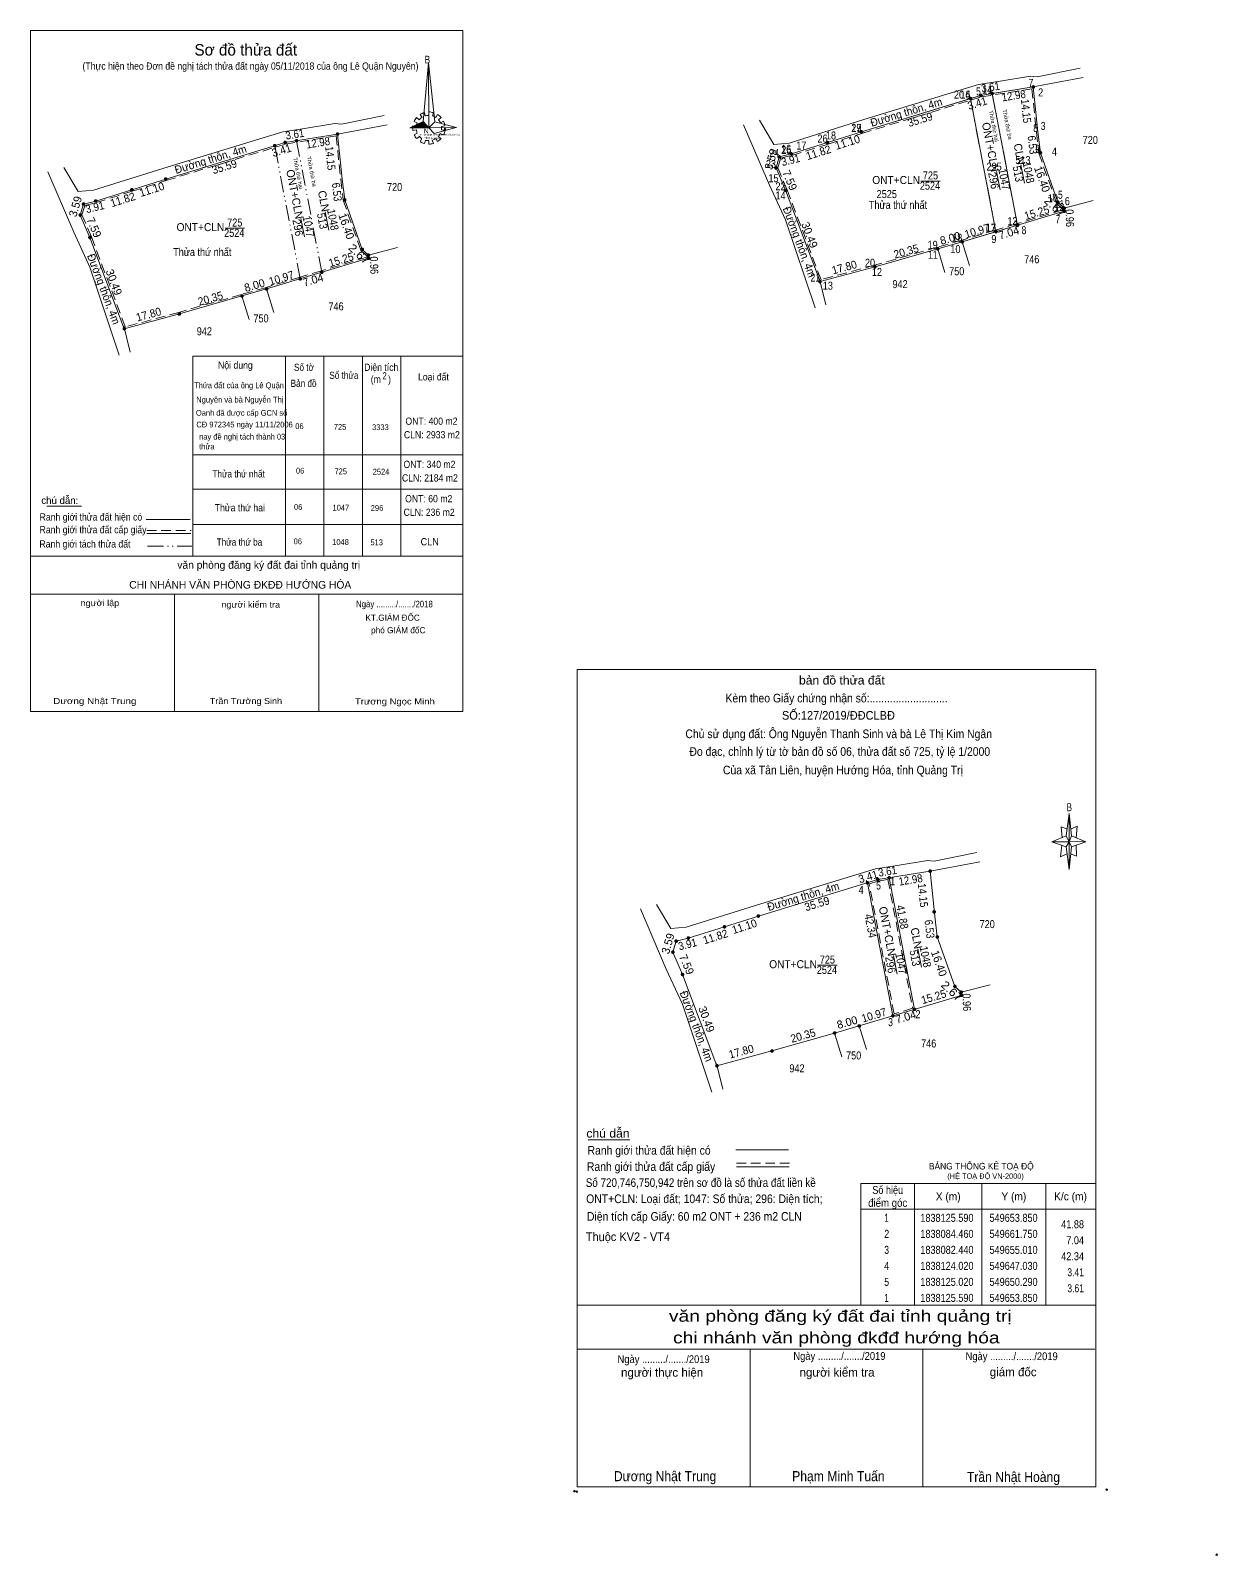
# Model space of a CAD drawing. Header units: metres. Extents: x 549354 to 550092, y 1837643 to 1838145.
# Drawn here: x 549353.5 to 549724.2, y 1837668.9 to 1838145.3 of the extents above; entities that cross this region are included whole.
import ezdxf
from ezdxf.enums import TextEntityAlignment as Align

# ---------------------------------------------------------------- set-up
doc = ezdxf.new("R2010")
doc.units = ezdxf.units.M
doc.header["$PDMODE"] = 32
doc.header["$PDSIZE"] = 0.5
doc.linetypes.add('DASH_DOUBLE_DOT', pattern=[9.2, 5, -1.2, 0.3, -1.2, 0.3, -1.2])
doc.linetypes.add('MEDIUM_DASHED', pattern=[4.5, 3, -1.5])
for name, color, linetype, lineweight in [('1', 7, 'Continuous', 13), ('10', 7, 'Continuous', 13), ('17', 7, 'Continuous', 13), ('23', 7, 'Continuous', 13), ('5', 7, 'Continuous', 13), ('55', 7, 'Continuous', 13), ('6', 7, 'Continuous', 13), ('63', 7, 'MEDIUM_DASHED', 13)]:
    doc.layers.add(name, color=color, linetype=linetype, lineweight=lineweight)
doc.layers.add('7', color=7, linetype='Continuous')

msp = doc.modelspace()

# ---------------------------------------------------------------- hatches: boundary and pattern name
at = {"layer": '1'}
msp.add_hatch(color=256, dxfattribs=at).paths.add_polyline_path([(549472.01, 1838114.89), (549476.13, 1838116.9), (549477.9, 1838114.89)])
at = {"layer": '63'}
for points in [[(549667.07, 1838127.65, 1), (549666.27, 1838127.65, 1)], [(549647.43, 1838124.02, 1), (549646.63, 1838124.02, 1)], [(549650.69, 1838125.02, 1), (549649.89, 1838125.02, 1)], [(549654.25, 1838125.59, 1), (549653.45, 1838125.59, 1)], [(549449.81, 1838112.93, 1), (549449.01, 1838112.93, 1)], [(549613.4, 1838113.61, 1), (549612.6, 1838113.61, 1)], [(549430.17, 1838109.3, 1), (549429.37, 1838109.3, 1)], [(549433.43, 1838110.3, 1), (549432.63, 1838110.3, 1)], [(549436.99, 1838110.87, 1), (549436.19, 1838110.87, 1)], [(549591.53, 1838106.73, 1), (549590.73, 1838106.73, 1)], [(549602.81, 1838110.27, 1), (549602.01, 1838110.27, 1)], [(549669.29, 1838107.09, 1), (549668.49, 1838107.09, 1)], [(549586.72, 1838102.34, 1), (549585.92, 1838102.34, 1)], [(549587.73, 1838105.79, 1), (549586.93, 1838105.79, 1)], [(549396.14, 1838098.89, 1), (549395.34, 1838098.89, 1)], [(549385.55, 1838095.55, 1), (549384.75, 1838095.55, 1)], [(549452.03, 1838092.37, 1), (549451.23, 1838092.37, 1)], [(549589.72, 1838095.37, 1), (549588.92, 1838095.37, 1)], [(549369.46, 1838087.62, 1), (549368.66, 1838087.62, 1)], [(549370.47, 1838091.07, 1), (549369.67, 1838091.07, 1)], [(549374.27, 1838092.01, 1), (549373.47, 1838092.01, 1)], [(549674.78, 1838091.64, 1), (549673.98, 1838091.64, 1)], [(549676.72, 1838089.81, 1), (549675.92, 1838089.81, 1)], [(549676.75, 1838088.85, 1), (549675.95, 1838088.85, 1)], [(549662.15, 1838084.46, 1), (549661.35, 1838084.46, 1)], [(549372.46, 1838080.65, 1), (549371.66, 1838080.65, 1)], [(549644.9, 1838079.28, 1), (549644.1, 1838079.28, 1)], [(549655.41, 1838082.44, 1), (549654.61, 1838082.44, 1)], [(549457.52, 1838076.92, 1), (549456.72, 1838076.92, 1)], [(549459.46, 1838075.09, 1), (549458.66, 1838075.09, 1)], [(549459.49, 1838074.13, 1), (549458.69, 1838074.13, 1)], [(549637.21, 1838077.08, 1), (549636.41, 1838077.08, 1)], [(549444.89, 1838069.74, 1), (549444.09, 1838069.74, 1)], [(549617.65, 1838071.48, 1), (549616.85, 1838071.48, 1)], [(549427.64, 1838064.56, 1), (549426.84, 1838064.56, 1)], [(549438.15, 1838067.72, 1), (549437.35, 1838067.72, 1)], [(549600.47, 1838066.84, 1), (549599.67, 1838066.84, 1)], [(549419.95, 1838062.36, 1), (549419.15, 1838062.36, 1)], [(549400.39, 1838056.76, 1), (549399.59, 1838056.76, 1)], [(549383.21, 1838052.12, 1), (549382.41, 1838052.12, 1)], [(549615.24, 1837879.06, 1), (549614.44, 1837879.06, 1)], [(549618.5, 1837880.06, 1), (549617.7, 1837880.06, 1)], [(549622.06, 1837880.63, 1), (549621.26, 1837880.63, 1)], [(549634.88, 1837882.69, 1), (549634.08, 1837882.69, 1)], [(549581.21, 1837868.65, 1), (549580.41, 1837868.65, 1)], [(549636.107, 1837869.963, 1), (549635.307, 1837869.963, 1)], [(549570.62, 1837865.31, 1), (549569.82, 1837865.31, 1)], [(549555.54, 1837860.83, 1), (549554.74, 1837860.83, 1)], [(549559.34, 1837861.77, 1), (549558.54, 1837861.77, 1)], [(549637.1, 1837862.13, 1), (549636.3, 1837862.13, 1)], [(549554.53, 1837857.38, 1), (549553.73, 1837857.38, 1)], [(549557.53, 1837850.41, 1), (549556.73, 1837850.41, 1)], [(549642.59, 1837846.68, 1), (549641.79, 1837846.68, 1)], [(549644.53, 1837844.85, 1), (549643.73, 1837844.85, 1)], [(549644.56, 1837843.89, 1), (549643.76, 1837843.89, 1)], [(549623.22, 1837837.48, 1), (549622.42, 1837837.48, 1)], [(549629.96, 1837839.5, 1), (549629.16, 1837839.5, 1)], [(549605.02, 1837832.12, 1), (549604.22, 1837832.12, 1)], [(549612.71, 1837834.32, 1), (549611.91, 1837834.32, 1)], [(549585.46, 1837826.52, 1), (549584.66, 1837826.52, 1)], [(549568.28, 1837821.88, 1), (549567.48, 1837821.88, 1)]]:
    msp.add_hatch(color=256, dxfattribs=at).paths.add_polyline_path(points)

# ---------------------------------------------------------------- linework, layer by layer
at = {"layer": '1'}
for p, q in [((549650.29, 1838125.02), (549666.67, 1838127.65)), ((549474.3, 1838116.42), (549473.32, 1838116.83)), ((549474.04, 1838118.06), (549474.86, 1838117.35)), ((549475.77, 1838118.13), (549475.18, 1838119.02)), ((549476.53, 1838119.63), (549476.79, 1838118.58)), ((549477.9, 1838118.75), (549477.93, 1838119.84)), ((549479.34, 1838119.63), (549479.08, 1838118.54)), ((549480.06, 1838118.13), (549480.65, 1838119.02)), ((549481.73, 1838118.06), (549480.91, 1838117.38)), ((549481.5, 1838116.46), (549482.48, 1838116.94)), ((549433.03, 1838110.3), (549449.41, 1838112.93)), ((549472.89, 1838115.5), (549473.97, 1838115.33)), ((549473.97, 1838114.24), (549472.89, 1838114.07)), ((549473.32, 1838112.74), (549474.3, 1838113.21)), ((549474.96, 1838112.19), (549474.11, 1838111.51)), ((549477.38, 1838114.85), (549478.42, 1838114.85)), ((549480.85, 1838112.19), (549481.73, 1838111.54)), ((549482.51, 1838112.7), (549481.43, 1838113.11)), ((549482.94, 1838115.5), (549481.83, 1838115.33)), ((549481.83, 1838114.24), (549482.94, 1838114.07)), ((549475.18, 1838110.58), (549475.74, 1838111.54)), ((549476.85, 1838111.03), (549476.53, 1838109.97)), ((549477.9, 1838109.8), (549477.9, 1838110.86)), ((549478.98, 1838111.03), (549479.31, 1838110)), ((549480.65, 1838110.58), (549480.06, 1838111.51)), ((549404.23, 1838043.57), (549488.52, 1838043.57)), ((549404.23, 1838043.57), (549404.23, 1837981.12)), ((549433.14, 1838043.57), (549433.14, 1837981.12)), ((549445.14, 1838043.57), (549445.14, 1837981.12)), ((549457.14, 1838043.57), (549457.14, 1837981.12)), ((549469.14, 1838043.57), (549469.14, 1837981.12)), ((549404.23, 1838012.72), (549488.52, 1838012.72)), ((549404.3, 1838002.01), (549488.59, 1838002.01)), ((549404.23, 1837991), (549488.52, 1837991)), ((549353.51, 1837981.12), (549488.51, 1837981.12)), ((549353.51, 1837979.96), (549353.51, 1837932.58)), ((549353.51, 1837969.21), (549488.51, 1837969.21)), ((549398.51, 1837969.21), (549398.51, 1837932.58)), ((549443.51, 1837969.21), (549443.51, 1837932.58)), ((549618.1, 1837880.06), (549634.48, 1837882.69))]:
    msp.add_line(p, q, dxfattribs=at)
for points in [[(549353.51, 1837932.58), (549353.51, 1838145.27), (549488.51, 1838145.27), (549488.51, 1837932.58)], [(549353.51, 1837932.58), (549353.51, 1838145.27), (549488.51, 1838145.27), (549488.51, 1837932.58)], [(549477.84, 1838135.14), (549477.9, 1838114.89), (549476.13, 1838116.9)], [(549477.84, 1838135.14), (549477.9, 1838114.89), (549479.77, 1838116.77)], [(549666.67, 1838127.65), (549668.13, 1838113.58), (549668.89, 1838107.09), (549674.38, 1838091.64), (549676.32, 1838089.81), (549676.35, 1838088.85), (549661.75, 1838084.46), (549653.85, 1838125.59)], [(549647.03, 1838124.02), (549655.01, 1838082.44), (549644.5, 1838079.28), (549636.81, 1838077.08), (549617.25, 1838071.48), (549600.07, 1838066.84), (549589.32, 1838095.37), (549586.32, 1838102.34), (549587.33, 1838105.79), (549591.13, 1838106.73), (549602.41, 1838110.27), (549613, 1838113.61)], [(549653.85, 1838125.59), (549661.75, 1838084.46), (549655.01, 1838082.44), (549647.03, 1838124.02), (549650.29, 1838125.02)], [(549472.01, 1838114.89), (549476.13, 1838116.9), (549477.9, 1838114.89)], [(549486.54, 1838114.96), (549477.9, 1838114.89), (549479.77, 1838116.77)], [(549486.47, 1838114.99), (549479.6, 1838113.15), (549477.9, 1838114.89)]]:
    msp.add_lwpolyline(points, close=True, dxfattribs=at)
at = {"layer": '1', "linetype": 'MEDIUM_DASHED'}
for points in [[(549650.4, 1838124.53), (549666.23, 1838127.07), (549667.63, 1838113.53), (549668.4, 1838106.98), (549673.95, 1838091.36), (549675.83, 1838089.59), (549675.84, 1838089.22), (549661.61, 1838084.94), (549654.87, 1838082.92), (549644.36, 1838079.76), (549636.67, 1838077.56), (549617.12, 1838071.96), (549600.38, 1838067.44), (549589.78, 1838095.56), (549586.85, 1838102.37), (549587.73, 1838105.37), (549591.27, 1838106.25), (549602.56, 1838109.79), (549613.15, 1838113.13), (549647.18, 1838123.54)], [(549433.14, 1838109.81), (549448.97, 1838112.35), (549450.37, 1838098.81), (549451.14, 1838092.26), (549456.69, 1838076.64), (549458.57, 1838074.87), (549458.58, 1838074.5), (549444.35, 1838070.22), (549437.61, 1838068.2), (549427.1, 1838065.04), (549419.41, 1838062.84), (549399.86, 1838057.24), (549383.12, 1838052.72), (549372.52, 1838080.84), (549369.59, 1838087.65), (549370.47, 1838090.65), (549374.01, 1838091.53), (549385.3, 1838095.07), (549395.89, 1838098.41), (549429.92, 1838108.82)]]:
    msp.add_lwpolyline(points, close=True, dxfattribs=at)
at = {"layer": '1'}
for centre, major_axis, start_param, end_param in [((549477.918, 1838114.817), (5.047, 0), 2.4395818, 2.7240025), ((549477.918, 1838114.817), (3.956, 0), 2.1337354, 2.4449626), ((549477.918, 1838114.817), (5.047, 0), 1.8495599, 2.1390092), ((549477.918, 1838114.817), (3.956, 0), 1.5698559, 1.8561107), ((549477.918, 1838114.817), (5.047, 0), 1.2792421, 1.5633222), ((549477.918, 1838114.817), (3.956, 0), 1.0027091, 1.2755622), ((549477.918, 1838114.817), (5.047, 0), 0.7105624, 0.9968723), ((549477.918, 1838114.817), (3.956, 0), 0.4267838, 0.7064646), ((549477.918, 1838114.817), (5.047, 0), 0.1390515, 0.4339332), ((549477.918, 1838114.817), (5.047, 0), 3.0066793, 3.2913935), ((549477.918, 1838114.817), (5.047, 0), 3.5698864, 3.8569187), ((549477.918, 1838114.817), (3.956, 0), 2.7236855, 3.0151582), ((549477.918, 1838114.817), (3.956, 0), 3.2822995, 3.5610505), ((549477.918, 1838114.817), (3.956, 0), 3.8607757, 4.1325826), ((549477.918, 1838114.817), (3.956, 0), 5.5613733, 5.8395144), ((549477.918, 1838114.817), (3.956, 0), 6.1355839, 6.4161846), ((549477.918, 1838114.817), (5.047, 0), 5.8523029, 6.1383965), ((549477.889, 1838114.787), (5.047, 0), 4.1470906, 4.4365931), ((549477.918, 1838114.817), (3.956, 0), 4.4385468, 4.71314), ((549477.918, 1838114.817), (5.047, 0), 4.7130101, 4.9976105), ((549477.918, 1838114.817), (3.956, 0), 4.9908713, 5.2893316), ((549477.918, 1838114.817), (5.047, 0), 5.2856142, 5.567987)]:
    msp.add_ellipse(centre, major_axis=major_axis, ratio=0.995001, start_param=start_param, end_param=end_param, dxfattribs=at)
msp.add_point((549482.94, 1838114.48), dxfattribs=at)
at = {"layer": '10', "linetype": 'DASH_DOUBLE_DOT'}
for p, q in [((549655.01, 1838082.44), (549647.03, 1838124.02)), ((549661.75, 1838084.46), (549653.85, 1838125.59)), ((549437.75, 1838067.72), (549429.77, 1838109.3)), ((549444.49, 1838069.74), (549436.59, 1838110.87))]:
    msp.add_line(p, q, dxfattribs=at)
at = {"layer": '10'}
for p, q in [((549676.32, 1838089.81), (549685.4, 1838092.17)), ((549459.06, 1838075.09), (549468.14, 1838077.45)), ((549622.82, 1837837.48), (549614.84, 1837879.06)), ((549629.56, 1837839.5), (549621.66, 1837880.63)), ((549644.13, 1837844.85), (549653.21, 1837847.21))]:
    msp.add_line(p, q, dxfattribs=at)
for points in [[(549589.32, 1838095.37), (549586.32, 1838102.34), (549587.33, 1838105.79), (549591.13, 1838106.73), (549602.41, 1838110.27), (549613, 1838113.61), (549650.29, 1838125.02), (549666.67, 1838127.65)], [(549666.67, 1838127.65), (549668.13, 1838113.58), (549668.89, 1838107.09), (549674.38, 1838091.64), (549676.32, 1838089.81)], [(549372.06, 1838080.65), (549369.06, 1838087.62), (549370.07, 1838091.07), (549373.87, 1838092.01), (549385.15, 1838095.55), (549395.74, 1838098.89), (549433.03, 1838110.3), (549449.41, 1838112.93)], [(549449.41, 1838112.93), (549450.87, 1838098.86), (549451.63, 1838092.37), (549457.12, 1838076.92), (549459.06, 1838075.09)], [(549676.32, 1838089.81), (549676.35, 1838088.85), (549644.5, 1838079.28), (549636.81, 1838077.08), (549617.25, 1838071.48), (549600.07, 1838066.84), (549589.32, 1838095.37)], [(549459.06, 1838075.09), (549459.09, 1838074.13), (549427.24, 1838064.56), (549419.55, 1838062.36), (549399.99, 1838056.76), (549382.81, 1838052.12), (549372.06, 1838080.65)], [(549557.13, 1837850.41), (549554.13, 1837857.38), (549555.14, 1837860.83), (549558.94, 1837861.77), (549570.22, 1837865.31), (549580.81, 1837868.65), (549618.1, 1837880.06), (549634.48, 1837882.69)], [(549634.48, 1837882.69), (549635.94, 1837868.62), (549636.7, 1837862.13), (549642.19, 1837846.68), (549644.13, 1837844.85)], [(549644.13, 1837844.85), (549644.16, 1837843.89), (549612.31, 1837834.32), (549604.62, 1837832.12), (549585.06, 1837826.52), (549567.88, 1837821.88), (549557.13, 1837850.41)]]:
    msp.add_lwpolyline(points, dxfattribs=at)
at = {"layer": '17'}
for p, q in [((549358.62, 1837996.74), (549369.48, 1837996.74)), ((549527.66, 1837798.71), (549540.69, 1837798.71))]:
    msp.add_line(p, q, dxfattribs=at)
at = {"layer": '23'}
for p, q in [((549655.67, 1838129.32), (549665.77, 1838130.98)), ((549682.2, 1838130.58), (549666.67, 1838127.65)), ((549438.41, 1838114.6), (549448.51, 1838116.26)), ((549464.94, 1838115.86), (549449.41, 1838112.93)), ((549598.5, 1838058.63), (549589.3, 1838086.09)), ((549381.24, 1838043.91), (549372.04, 1838071.37)), ((549601.87, 1838059.56), (549599.88, 1838067.6)), ((549384.61, 1838044.84), (549382.62, 1838052.88)), ((549623.48, 1837884.36), (549633.58, 1837886.02)), ((549650.01, 1837885.62), (549634.48, 1837882.69)), ((549566.31, 1837813.67), (549557.11, 1837841.13)), ((549569.68, 1837814.6), (549567.69, 1837822.64))]:
    msp.add_line(p, q, dxfattribs=at)
for points in [[(549665.77, 1838130.98), (549667.87, 1838130.78), (549681.26, 1838133.48)], [(549613.75, 1838117.43), (549649.53, 1838128.37), (549655.67, 1838129.32)], [(549448.51, 1838116.26), (549450.61, 1838116.06), (549464, 1838118.76)], [(549581.21, 1838117.23), (549585.64, 1838109.72), (549590.47, 1838110.12), (549613.75, 1838117.43)], [(549396.49, 1838102.71), (549432.27, 1838113.65), (549438.41, 1838114.6)], [(549576.16, 1838115.84), (549584.26, 1838097.01), (549589.3, 1838086.09)], [(549363.95, 1838102.51), (549368.38, 1838095), (549373.21, 1838095.4), (549396.49, 1838102.71)], [(549358.9, 1838101.12), (549367, 1838082.29), (549372.04, 1838071.37)], [(549633.58, 1837886.02), (549635.68, 1837885.82), (549649.07, 1837888.52)], [(549581.56, 1837872.47), (549617.34, 1837883.41), (549623.48, 1837884.36)], [(549543.97, 1837870.88), (549552.07, 1837852.05), (549557.11, 1837841.13)], [(549549.02, 1837872.27), (549553.45, 1837864.76), (549558.28, 1837865.16), (549581.56, 1837872.47)]]:
    msp.add_lwpolyline(points, dxfattribs=at)
at = {"layer": '5'}
for p, q in [((549676.97, 1837893.68), (549677.87, 1837900.7)), ((549678.59, 1837893.68), (549683.09, 1837891.88)), ((549676.97, 1837890.26), (549672.47, 1837891.88)), ((549678.59, 1837890.26), (549677.87, 1837883.24)), ((549680.21, 1837887.38), (549678.41, 1837888.1)), ((549680.03, 1837890.8), (549680.21, 1837887.38)), ((549524.2, 1837747.09), (549686.2, 1837747.09)), ((549524.2, 1837733.41), (549685.84, 1837733.41)), ((549524.2, 1837733.41), (549685.84, 1837733.41)), ((549524.2, 1837733.41), (549685.84, 1837733.41)), ((549578.2, 1837690.39), (549578.2, 1837733.41)), ((549632.2, 1837690.39), (549632.2, 1837733.41))]:
    msp.add_line(p, q, dxfattribs=at)
for points in [[(549353.52, 1838145.28), (549488.52, 1838145.28), (549488.52, 1837932.58), (549353.52, 1837932.58)], [(549524.2, 1837945.63), (549686.2, 1837945.63), (549686.2, 1837690.39), (549524.2, 1837690.39)], [(549677.87, 1837900.7), (549678.59, 1837893.68), (549677.87, 1837891.88)], [(549677.87, 1837891.88), (549672.47, 1837891.88), (549676.97, 1837893.68), (549678.59, 1837890.26), (549683.09, 1837891.88), (549677.87, 1837892.06)], [(549677.87, 1837891.88), (549677.87, 1837883.24), (549676.97, 1837890.26)]]:
    msp.add_lwpolyline(points, close=True, dxfattribs=at)
for points in [[(549677.87, 1837891.88), (549676.97, 1837893.68), (549672.47, 1837891.88)], [(549677.33, 1837895.84), (549675.35, 1837896.56), (549675.71, 1837893.14)], [(549678.41, 1837895.84), (549680.39, 1837896.74), (549680.03, 1837893.14)], [(549675.53, 1837890.8), (549675.17, 1837887.2), (549677.15, 1837888.1)], [(549677.87, 1837891.88), (549678.59, 1837890.26), (549683.09, 1837891.88)], [(549686.2, 1837690.39), (549524.2, 1837690.39), (549524.2, 1837733.41)]]:
    msp.add_lwpolyline(points, dxfattribs=at)
for p in [(549523.35, 1837689), (549524.07, 1837688.88), (549723.94, 1837669.16)]:
    msp.add_point(p, dxfattribs=at)
at = {"layer": '55'}
for p, q in [((549646.77, 1838071.88), (549644.5, 1838079.28)), ((549639.08, 1838069.68), (549636.81, 1838077.08)), ((549429.51, 1838057.16), (549427.24, 1838064.56)), ((549421.82, 1838054.96), (549419.55, 1838062.36)), ((549606.89, 1837824.72), (549604.62, 1837832.12)), ((549614.58, 1837826.92), (549612.31, 1837834.32))]:
    msp.add_line(p, q, dxfattribs=at)
at = {"layer": '6'}
for p, q in [((549389.65, 1837992.54), (549403.36, 1837992.54)), ((549389.86, 1837988.15), (549403.57, 1837988.15)), ((549573.74, 1837795.58), (549590.19, 1837795.58)), ((549573.99, 1837790.31), (549590.44, 1837790.31))]:
    msp.add_line(p, q, dxfattribs=at)
at = {"layer": '6', "linetype": 'MEDIUM_DASHED'}
for p, q in [((549389.86, 1837989.08), (549403.66, 1837989.08)), ((549573.99, 1837791.42), (549590.55, 1837791.42))]:
    msp.add_line(p, q, dxfattribs=at)
at = {"layer": '6'}
msp.add_point((549689.62, 1837689.49), dxfattribs=at)
at = {"layer": '63', "linetype": 'Continuous'}
for p, q in [((549663.96, 1838097.6), (549662.81, 1838103.35)), ((549631.51, 1838098.23), (549637.62, 1838098.23)), ((549656.34, 1838095.51), (549655.19, 1838101.26)), ((549446.7, 1838082.88), (549445.55, 1838088.63)), ((549414.25, 1838083.51), (549420.36, 1838083.51)), ((549439.08, 1838080.79), (549437.93, 1838086.54)), ((549624.15, 1837850.55), (549623, 1837856.3)), ((549631.77, 1837852.64), (549630.62, 1837858.39)), ((549599.32, 1837853.27), (549605.43, 1837853.27)), ((549629.6, 1837785.09), (549629.6, 1837747.09)), ((549650.6, 1837785.09), (549650.6, 1837747.09)), ((549670.6, 1837785.09), (549670.6, 1837747.09)), ((549612.8, 1837777.09), (549686.2, 1837777.09))]:
    msp.add_line(p, q, dxfattribs=at)
at = {"layer": '63', "linetype": 'DASH_DOUBLE_DOT'}
msp.add_line((549390.06, 1837984.2), (549403.86, 1837984.2), dxfattribs=at)
at = {"layer": '63'}
msp.add_lwpolyline([(549621.26, 1837880.06), (549628.98, 1837839.85), (549623.21, 1837838.12), (549615.42, 1837878.71), (549618.21, 1837879.57)], close=True, dxfattribs=at)
at = {"layer": '63', "linetype": 'Continuous'}
msp.add_lwpolyline([(549612.8, 1837785.09), (549686.2, 1837785.09), (549686.2, 1837747.09), (549612.8, 1837747.09)], close=True, dxfattribs=at)
at = {"layer": '63'}
for centre in [(549666.67, 1838127.65), (549647.03, 1838124.02), (549650.29, 1838125.02), (549653.85, 1838125.59), (549449.41, 1838112.93), (549613, 1838113.61), (549429.77, 1838109.3), (549433.03, 1838110.3), (549436.59, 1838110.87), (549591.13, 1838106.73), (549602.41, 1838110.27), (549668.89, 1838107.09), (549586.32, 1838102.34), (549587.33, 1838105.79), (549395.74, 1838098.89), (549385.15, 1838095.55), (549451.63, 1838092.37), (549589.32, 1838095.37), (549369.06, 1838087.62), (549370.07, 1838091.07), (549373.87, 1838092.01), (549674.38, 1838091.64), (549676.32, 1838089.81), (549676.35, 1838088.85), (549661.75, 1838084.46), (549372.06, 1838080.65), (549644.5, 1838079.28), (549655.01, 1838082.44), (549457.12, 1838076.92), (549459.06, 1838075.09), (549459.09, 1838074.13), (549636.81, 1838077.08), (549444.49, 1838069.74), (549617.25, 1838071.48), (549427.24, 1838064.56), (549437.75, 1838067.72), (549600.07, 1838066.84), (549419.55, 1838062.36), (549399.99, 1838056.76), (549382.81, 1838052.12), (549614.84, 1837879.06), (549618.1, 1837880.06), (549621.66, 1837880.63), (549634.48, 1837882.69), (549580.81, 1837868.65), (549635.707, 1837869.963), (549570.22, 1837865.31), (549555.14, 1837860.83), (549558.94, 1837861.77), (549636.7, 1837862.13), (549554.13, 1837857.38), (549557.13, 1837850.41), (549642.19, 1837846.68), (549644.13, 1837844.85), (549644.16, 1837843.89), (549622.82, 1837837.48), (549629.56, 1837839.5), (549604.62, 1837832.12), (549612.31, 1837834.32), (549585.06, 1837826.52), (549567.88, 1837821.88)]:
    msp.add_circle(centre, 0.4, dxfattribs=at)

# ---------------------------------------------------------------- texts
at = {"layer": '1'}
msp.add_text('Sơ đồ thửa đất', height=3.57, dxfattribs=at).set_placement((549420.735, 1838137.46), align=Align.CENTER)
for s, height, width, p in [('B', 2.377, 0.8, (549476.6, 1838135)), ('CHI NHÁNH VPĐKĐĐ-HƯỚNG HÓA', 0.5623, 0.95, (549474.64, 1838112.4)), ('TỈNH quảng trị', 0.5625, 1.05, (549476.46, 1838111.42)), ('N', 1.486, 0.9, (549476.36, 1838113.14)), ('BẢNG THỐNG KÊ TOẠ ĐỘ ', 2.07, 0.95, (549634.06, 1837789.49)), ('(HỆ TOẠ ĐỘ VN-2000)', 1.674, 0.9, (549639.82, 1837786.57))]:
    msp.add_text(s, height=height, dxfattribs=dict(at, width=width)).set_placement(p)
for s, width, p in [('720', 0.85, (549684.465, 1838109.85)), ('295', 0.85, (549654.43, 1838101.52)), ('513', 0.85, (549663.43, 1838103.56)), ('720', 0.85, (549467.205, 1838095.13)), ('ONT+CLN', 0.95, (549623.835, 1838097.33)), ('2524', 0.85, (549634.405, 1838095.54)), ('725', 0.85, (549634.55, 1838098.77)), ('2525', 0.85, (549620.91, 1838092.93)), ('Thửa thứ nhất', 0.85, (549624.41, 1838089.56)), ('ONT+CLN', 0.95, (549406.575, 1838082.61)), ('2524', 0.85, (549417.145, 1838080.82)), ('725', 0.85, (549417.29, 1838084.05)), ('Thửa thứ nhất', 0.85, (549407.15, 1838074.84)), ('746', 0.85, (549666.19, 1838072.57)), ('750', 0.85, (549642.755, 1838068.83)), ('942', 0.85, (549625.06, 1838064.8)), ('746', 0.85, (549448.93, 1838057.85)), ('750', 0.85, (549425.495, 1838054.11)), ('942', 0.85, (549407.8, 1838050.08)), ('720', 0.85, (549652.275, 1837864.89)), ('ONT+CLN', 0.95, (549591.645, 1837852.37)), ('725', 0.85, (549602.36, 1837853.81)), ('2524', 0.85, (549602.215, 1837850.58)), ('750', 0.85, (549610.565, 1837823.87)), ('746', 0.85, (549634, 1837827.61)), ('942', 0.85, (549592.87, 1837819.84))]:
    msp.add_text(s, height=2.5, dxfattribs=dict(at, width=width)).set_placement(p, align=Align.CENTER)
for s, height, p in [('văn phòng đăng ký đất đai tỉnh quảng trị', 2.4, (549456.45, 1837977.14)), ('CHI NHÁNH VĂN PHÒNG ĐKĐĐ HƯỚNG HÓA', 2.4, (549453.67, 1837970.93)), ('KT.GIÁM ĐỐC', 1.92, (549475.09, 1837960.9)), ('phó GIÁM đốC', 1.92, (549476.84, 1837957))]:
    msp.add_text(s, height=height, dxfattribs=at).set_placement(p, align=Align.RIGHT)
for s, width, p in [('người lập', 1.1, (549381.2, 1837965.47)), ('người kiểm tra', 1.1, (549431.45, 1837965)), ('Dương Nhật Trung', 1.2, (549386.6, 1837934.87)), ('Trần Trường Sinh', 1.1, (549432.08, 1837934.87)), ('Trương Ngọc Minh', 1.15, (549479.77, 1837934.75))]:
    msp.add_text(s, height=1.92, dxfattribs=dict(at, width=width)).set_placement(p, align=Align.RIGHT)
at = {"layer": '5'}
for s, height, width, p in [('bản đồ thửa đất', 2.7, 1.05, (549606.89, 1837940.98)), ('Kèm theo Giấy chứng nhận số:...........................', 2.7, 0.9, (549605.235, 1837935.39)), ('SỐ:127/2019/ĐĐCLBĐ', 2.7, 0.95, (549605.805, 1837930)), ('Chủ sử dụng đất: Ông Nguyễn Thanh Sinh và bà Lê Thị Kim Ngân', 2.7, 0.9, (549605.895, 1837924.23)), ('Đo đạc, chỉnh lý từ tờ bản đồ số 06, thửa đất số 725, tỷ lệ 1/2000 ', 2.7, 0.9, (549606.685, 1837918.7)), ('Của xã Tân Liên, huyện Hướng Hóa, tỉnh Quảng Trị', 2.7, 0.9, (549607.21, 1837912.92)), ('B', 2.48, 0.75, (549677.92, 1837901.42)), ('văn phòng đăng ký đất đai tỉnh quảng trị', 3.6, 1.25, (549606.395, 1837741.94)), ('chi nhánh văn phòng đkđđ hướng hóa', 3.6, 1.25, (549605.155, 1837735.17)), ('Ngày ........./......./2019', 2.43, 0.9, (549551.225, 1837729.03)), ('Ngày ........./......./2019', 2.43, 0.9, (549606.125, 1837730.02)), ('Ngày ........./......./2019', 2.43, 0.9, (549659.915, 1837729.94)), ('Dương Nhật Trung', 3.15, 0.9, (549551.68, 1837692.12)), ('Phạm Minh Tuấn', 3.15, 0.9, (549605.8, 1837692.12)), ('Trần Nhật Hoàng', 3.15, 0.9, (549660.475, 1837691.88))]:
    msp.add_text(s, height=height, dxfattribs=dict(at, width=width)).set_placement(p, align=Align.CENTER)
for s, p in [('người thực hiện', (549550.755, 1837724.75)), ('người kiểm tra', (549605.385, 1837724.79)), ('giám đốc', (549660.38, 1837724.9))]:
    msp.add_text(s, height=2.7, dxfattribs=at).set_placement(p, align=Align.CENTER)
at = {"layer": '6'}
for s, height, width, p in [('Nội dung', 2.25, 0.9, (549412.08, 1838039.62)), ('Số tờ', 2.25, 0.85, (549435.79, 1838038.94)), ('Diện tích', 2.25, 0.9, (549457.7, 1838038.96)), ('Thửa đất của ông Lê Quận  ', 1.8, 0.85, (549404.6, 1838033.53)), ('Bản đồ', 2.25, 0.85, (549434.74, 1838033.94)), ('Số thửa', 2.25, 0.85, (549446.82, 1838036.46)), ('(m   )', 2.25, 0.9, (549459.76, 1838035.22)), ('2', 2.25, 0.8, (549463.42, 1838036.28)), ('Loại đất', 2.25, 0.9, (549474.52, 1838035.97)), ('Nguyên và bà Nguyễn Thị  ', 1.8, 0.9, (549405.27, 1838029.06)), ('Oanh đã được cấp GCN số', 1.8, 0.85, (549405.17, 1838024.95)), ('CĐ 972345 ngày 11/11/2006', 1.8, 0.9, (549405.3, 1838021.29)), ('06', 1.8, 0.85, (549436.19, 1838020.77)), ('725', 1.8, 0.85, (549448.24, 1838020.56)), ('3333', 1.8, 0.85, (549460.18, 1838020.46)), ('ONT: 400 m2', 2.25, 0.9, (549470.59, 1838022.12)), ('nay đề nghị tách thành 03', 1.8, 0.85, (549406.18, 1838017.5)), ('CLN: 2933 m2', 2.25, 0.9, (549470.12, 1838017.88)), ('thửa', 1.8, 0.85, (549406.18, 1838014.43)), ('Thửa thứ nhất', 2.25, 0.85, (549410.32, 1838005.66)), ('06', 1.8, 0.85, (549436.4, 1838006.88)), ('725', 1.8, 0.85, (549448.45, 1838006.67)), ('2524', 1.8, 0.85, (549460.39, 1838006.57)), ('ONT: 340 m2', 2.25, 0.9, (549469.98, 1838008.63)), ('CLN: 2184 m2', 2.25, 0.9, (549469.51, 1838004.39)), ('Thửa thứ hai', 2.25, 0.9, (549411.04, 1837995.08)), ('ONT: 60 m2', 2.25, 0.9, (549470.49, 1837997.91)), ('Ranh giới thửa đất hiện có ', 2.25, 0.9, (549356.35, 1837992.2)), ('06', 1.8, 0.85, (549435.79, 1837995.54)), ('1047', 1.8, 0.85, (549447.84, 1837995.33)), ('296', 1.8, 0.85, (549459.78, 1837995.23)), ('CLN: 236 m2', 2.25, 0.9, (549470.02, 1837993.67)), ('Ranh giới thửa đất cấp giấy', 2.25, 0.9, (549356.34, 1837988.24)), ('Ranh giới tách thửa đất', 2.25, 0.9, (549356.3, 1837983.78)), ('Thửa thứ ba', 2.25, 0.85, (549411.64, 1837984.36)), ('06', 1.8, 0.85, (549435.68, 1837984.81)), ('1048', 1.8, 0.85, (549447.73, 1837984.6)), ('513', 1.8, 0.85, (549459.67, 1837984.5)), ('CLN', 2.25, 0.95, (549475.32, 1837984.47)), ('chú dẫn', 2.7, 1.05, (549527.1, 1837799.45)), ('Ranh giới thửa đất hiện có ', 2.7, 0.9, (549527.46, 1837794.12)), ('Ranh giới thửa đất cấp giấy', 2.7, 0.9, (549527.26, 1837789.05)), ('Số 720,746,750,942 trên sơ đồ là số thửa đất liền kề', 2.7, 0.85, (549526.92, 1837784.04)), ('ONT+CLN: Loại đất; 1047: Số thửa; 296: Diện tích;', 2.7, 0.9, (549527.04, 1837778.99)), ('Diện tích cấp Giấy: 60 m2 ONT + 236 m2 CLN', 2.7, 0.9, (549527.28, 1837773.48)), ('Thuộc KV2 - VT4', 2.7, 0.95, (549526.92, 1837767.12))]:
    msp.add_text(s, height=height, dxfattribs=dict(at, width=width)).set_placement(p)
msp.add_text('chú dẫn:', height=2.25, dxfattribs=at).set_placement((549356.89, 1837997.36))
at = {"layer": '6', "width": 0.9}
msp.add_text('Ngày ........./......./2018', height=2.025, dxfattribs=at).set_placement((549467.165, 1837965.11), align=Align.CENTER)
at = {"layer": '63'}
for s, width, p in [(' 20', 0.85, (549645.05, 1838124.02)), (' 16', 0.85, (549647.03, 1838124.02)), (' 4', 0.85, (549647.03, 1838124.02)), (' 5', 0.8, (549650.29, 1838125.02)), (' 14', 0.85, (549653.85, 1838125.59)), (' 1', 0.75, (549653.85, 1838125.59)), (' 7', 0.8, (549666.67, 1838127.65)), (' 2', 0.85, (549669.76, 1838124.69)), (' 3', 0.8, (549670.5, 1838114.23)), (' 26', 0.85, (549602.41, 1838110.27)), (' 18', 0.85, (549605.07, 1838111.24)), (' 27', 0.85, (549613, 1838113.61)), (' 19', 0.85, (549613, 1838113.61)), (' 8', 0.8, (549668.13, 1838113.58)), (' 24', 0.85, (549587.33, 1838105.79)), (' 25', 0.85, (549591.13, 1838106.73)), (' 16', 0.85, (549591.07, 1838107.08)), (' 17', 0.85, (549595.8, 1838108.1)), (' 9', 0.85, (549668.89, 1838107.09)), (' 4', 0.85, (549674.07, 1838106.23)), (' 23', 0.85, (549586.32, 1838102.34)), (' 15', 0.85, (549587.11, 1838097.88)), (' 22', 0.85, (549589.32, 1838095.37)), (' 14', 0.85, (549589.33, 1838092.5)), (' 10', 0.85, (549674.38, 1838091.64)), (' 5', 0.8, (549675.86, 1838092.72)), (' 6', 0.85, (549678.09, 1838090.74)), (' 12', 0.85, (549676.35, 1838088.85)), (' 11', 0.8, (549676.32, 1838089.81)), (' 17', 0.85, (549655.01, 1838082.44)), (' 3', 0.8, (549655.01, 1838082.44)), (' 13', 0.85, (549661.75, 1838084.46)), (' 2', 0.85, (549661.75, 1838084.46)), (' 8', 0.8, (549664.49, 1838081.66)), (' 7', 0.8, (549675.09, 1838085.07)), (' 19', 0.85, (549636.81, 1838077.08)), (' 18', 0.85, (549644.5, 1838079.28)), (' 9', 0.85, (549655.15, 1838078.91)), (' 20', 0.85, (549617.25, 1838071.48)), (' 11', 0.8, (549636.81, 1838073.99)), (' 10', 0.85, (549643.92, 1838075.75)), (' 21', 0.8, (549600.07, 1838066.84)), (' 12', 0.85, (549619.41, 1838068.6)), (' 13', 0.85, (549604.09, 1838064.32)), (' 5', 0.8, (549619.08, 1837876.95)), (' 1', 0.75, (549623.46, 1837878.29)), (' 4', 0.85, (549613.69, 1837875.57)), (' 3', 0.8, (549622.84, 1837834.27)), (' 2', 0.85, (549631.46, 1837836.75)), ('41.88', 0.85, (549682.5, 1837771.14)), ('7.04', 0.85, (549682.5, 1837766.14)), ('42.34', 0.85, (549682.5, 1837761.14)), ('3.41', 0.8, (549682.5, 1837756.14)), ('3.61', 0.8, (549682.5, 1837751.14))]:
    msp.add_text(s, height=2.5, dxfattribs=dict(at, width=width)).set_placement(p, align=Align.RIGHT)
for s, height, rotation, width, p in [('3.61', 2.5, 9.122, 0.9, (549653.512, 1838126.366)), ('12.98', 2.5, 9.122, 0.9, (549660.747, 1838123.7)), ('Đường thôn, 4m', 2.5, 17.009, 0.95, (549627.369, 1838118.577)), ('3.41', 2.5, 17.053, 0.95, (549649.523, 1838121.357)), ('14.15', 2.5, 275.924, 0.9, (549663.174, 1838119.984)), ('35.59', 2.5, 17.009, 0.95, (549631.684, 1838116.267)), ('Thửa thứ hai', 1.25, 280.864, 0.9, (549653.735, 1838115.318)), ('Thửa thứ ba', 1.25, 280.864, 0.9, (549657.974, 1838115.813)), ('3.61', 2.5, 9.122, 0.9, (549436.252, 1838111.646)), ('12.98', 2.5, 9.122, 0.9, (549443.487, 1838108.98)), ('11.10', 2.5, 17.505, 0.95, (549609.014, 1838109.179)), ('6.53', 2.5, 276.679, 0.9, (549665.217, 1838109.405)), ('Đường thôn, 4m', 2.5, 17.009, 0.95, (549410.109, 1838103.857)), ('3.41', 2.5, 17.053, 0.95, (549432.263, 1838106.637)), ('14.15', 2.5, 275.924, 0.9, (549445.914, 1838105.264)), ('11.82', 2.5, 17.423, 0.95, (549599.956, 1838105.964)), ('35.59', 2.5, 17.009, 0.95, (549414.424, 1838101.547)), ('Thửa thứ hai', 1.25, 280.864, 0.9, (549436.475, 1838100.598)), ('Thửa thứ ba', 1.25, 280.864, 0.9, (549440.713, 1838101.098)), ('3.91', 2.5, 13.894, 0.9, (549591.18, 1838103.597)), ('513', 2.5, 280.864, 0.9, (549660.676, 1838100.276)), ('1048', 2.5, 280.864, 0.9, (549663.985, 1838100.671)), ('11.10', 2.5, 17.505, 0.95, (549391.754, 1838094.459)), ('6.53', 2.5, 276.679, 0.9, (549447.957, 1838094.685)), ('296', 2.5, 280.864, 0.95, (549653.057, 1838098.191)), ('1047', 2.5, 280.864, 0.9, (549656.365, 1838098.581)), ('11.82', 2.5, 17.423, 0.95, (549382.696, 1838091.244)), ('2.67', 2.5, 316.671, 1.15, (549672.542, 1838089.261)), ('3.91', 2.5, 13.894, 0.9, (549373.92, 1838088.877)), ('513', 2.5, 280.864, 0.9, (549443.416, 1838085.556)), ('1048', 2.5, 280.864, 0.9, (549446.725, 1838085.951)), ('Đường thôn, 4m', 2.5, 290.646, 0.95, (549592.482, 1838078.791)), ('15.25', 2.5, 16.735, 0.95, (549668.11, 1838087.2)), ('0.96', 2.5, 271.79, 0.85, (549676.839, 1838086.634)), ('296', 2.5, 280.864, 0.95, (549435.797, 1838083.471)), ('1047', 2.5, 280.864, 0.9, (549439.105, 1838083.861)), ('10.97', 2.5, 16.734, 0.95, (549649.47, 1838081.47)), ('2.67', 2.5, 316.671, 1.15, (549455.282, 1838074.541)), ('20.35', 2.5, 15.976, 0.95, (549627.311, 1838075.095)), ('Đường thôn, 4m', 2.5, 290.646, 0.95, (549375.222, 1838064.071)), ('15.25', 2.5, 16.735, 0.95, (549450.85, 1838072.48)), ('0.96', 2.5, 271.79, 0.85, (549459.579, 1838071.914)), ('10.97', 2.5, 16.734, 0.95, (549432.21, 1838066.75)), ('17.80', 2.5, 15.114, 0.95, (549607.979, 1838070.114)), ('20.35', 2.5, 15.976, 0.95, (549410.051, 1838060.375)), ('17.80', 2.5, 15.114, 0.95, (549390.719, 1838055.394)), ('3.61', 2.5, 9.122, 0.9, (549621.322, 1837881.406)), ('Đường thôn, 4m', 2.5, 17.009, 0.95, (549595.179, 1837873.617)), ('3.41', 2.5, 17.053, 0.95, (549615.453, 1837879.767)), ('12.98', 2.5, 9.122, 0.9, (549628.557, 1837878.74)), ('14.15', 2.5, 275.924, 0.9, (549630.984, 1837875.024)), ('35.59', 2.5, 17.009, 0.95, (549599.494, 1837871.307)), ('42.34', 2.5, 280.864, 0.9, (549614.639, 1837865.341)), ('41.88', 2.5, 280.864, 0.9, (549624.561, 1837868.116)), ('11.82', 2.5, 17.423, 0.95, (549567.766, 1837861.004)), ('11.10', 2.5, 17.505, 0.95, (549576.824, 1837864.219)), ('6.53', 2.5, 276.679, 0.9, (549633.027, 1837864.445)), ('3.91', 2.5, 13.894, 0.9, (549558.99, 1837858.637)), ('296', 2.5, 280.864, 0.95, (549620.867, 1837853.231)), ('1047', 2.5, 280.864, 0.9, (549624.175, 1837853.621)), ('513', 2.5, 280.864, 0.9, (549628.486, 1837855.316)), ('1048', 2.5, 280.864, 0.9, (549631.795, 1837855.711)), ('Đường thôn, 4m', 2.5, 290.646, 0.95, (549560.292, 1837833.831)), ('15.25', 2.5, 16.735, 0.95, (549635.92, 1837842.24)), ('2.67', 2.5, 316.671, 1.15, (549640.352, 1837844.301)), ('0.96', 2.5, 271.79, 0.85, (549644.649, 1837841.674)), ('10.97', 2.5, 16.734, 0.95, (549617.28, 1837836.51)), ('20.35', 2.5, 15.976, 0.95, (549595.121, 1837830.135)), ('17.80', 2.5, 15.114, 0.95, (549575.789, 1837825.154))]:
    msp.add_text(s, height=height, rotation=rotation, dxfattribs=dict(at, width=width)).set_placement(p, align=Align.CENTER)
for s, rotation, p in [('ONT+CLN', 280.864, (549652.082, 1838108.626)), ('3.59', 73.682, (549585.978, 1838104.684)), ('CLN', 280.864, (549661.136, 1838106.466)), ('16.40', 289.562, (549668.253, 1838098.444)), ('ONT+CLN', 280.864, (549434.822, 1838093.906)), ('7.59', 293.288, (549589.467, 1838098.009)), ('3.59', 73.682, (549368.718, 1838089.964)), ('CLN', 280.864, (549443.876, 1838091.746)), ('16.40', 289.562, (549450.993, 1838083.724)), ('7.59', 293.288, (549372.207, 1838083.289)), ('30.49', 290.646, (549595.649, 1838080.951)), ('7.04', 16.684, (549659.386, 1838080.886)), ('8.00', 15.965, (549641.071, 1838079.203)), ('30.49', 290.646, (549378.389, 1838066.231)), ('7.04', 16.684, (549442.126, 1838066.166)), ('8.00', 15.965, (549423.811, 1838064.483)), ('ONT+CLN', 280.864, (549619.892, 1837863.666)), ('CLN', 280.864, (549628.946, 1837861.506)), ('3.59', 73.682, (549553.788, 1837859.724)), ('7.59', 293.288, (549557.277, 1837853.049)), ('16.40', 289.562, (549636.063, 1837853.484)), ('30.49', 290.646, (549563.459, 1837835.991)), ('8.00', 15.965, (549608.881, 1837834.243)), ('7.04', 16.684, (549627.196, 1837835.926))]:
    msp.add_text(s, height=2.5, rotation=rotation, dxfattribs=at).set_placement(p, align=Align.CENTER)
for s, width, p in [('Số hiệu', 0.85, (549621.2, 1837781.84)), ('điểm góc', 0.9, (549621.2, 1837777.84)), ('X (m)', 0.95, (549640.1, 1837779.84)), ('Y (m)', 0.95, (549660.595, 1837779.84)), ('K/c (m)', 0.95, (549678.3, 1837779.84)), (' 1', 0.75, (549620.495, 1837773.14)), ('1838125.590', 0.85, (549639.7, 1837773.14)), ('549653.850', 0.85, (549660.505, 1837773.14)), (' 2', 0.85, (549620.5, 1837768.14)), ('1838084.460', 0.85, (549639.7, 1837768.14)), ('549661.750', 0.85, (549660.505, 1837768.14)), (' 3', 0.8, (549620.5, 1837763.14)), ('1838082.440', 0.85, (549639.7, 1837763.14)), ('549655.010', 0.85, (549660.505, 1837763.14)), (' 4', 0.85, (549620.495, 1837758.14)), ('1838124.020', 0.85, (549639.7, 1837758.14)), ('549647.030', 0.85, (549660.505, 1837758.14)), (' 5', 0.8, (549620.5, 1837753.14)), ('1838125.020', 0.85, (549639.7, 1837753.14)), ('549650.290', 0.85, (549660.505, 1837753.14)), (' 1', 0.75, (549620.495, 1837748.14)), ('1838125.590', 0.85, (549639.7, 1837748.14)), ('549653.850', 0.85, (549660.505, 1837748.14))]:
    msp.add_text(s, height=2.5, dxfattribs=dict(at, width=width)).set_placement(p, align=Align.CENTER)
at = {"layer": '7', "width": 0.9}
msp.add_text('(Thực hiện theo Đơn đề nghị tách thửa đất ngày 05/11/2018 của ông Lê Quận Nguyên)', height=2.25, dxfattribs=at).set_placement((549422.205, 1838133.05), align=Align.CENTER)

doc.saveas('drawing.dxf')
